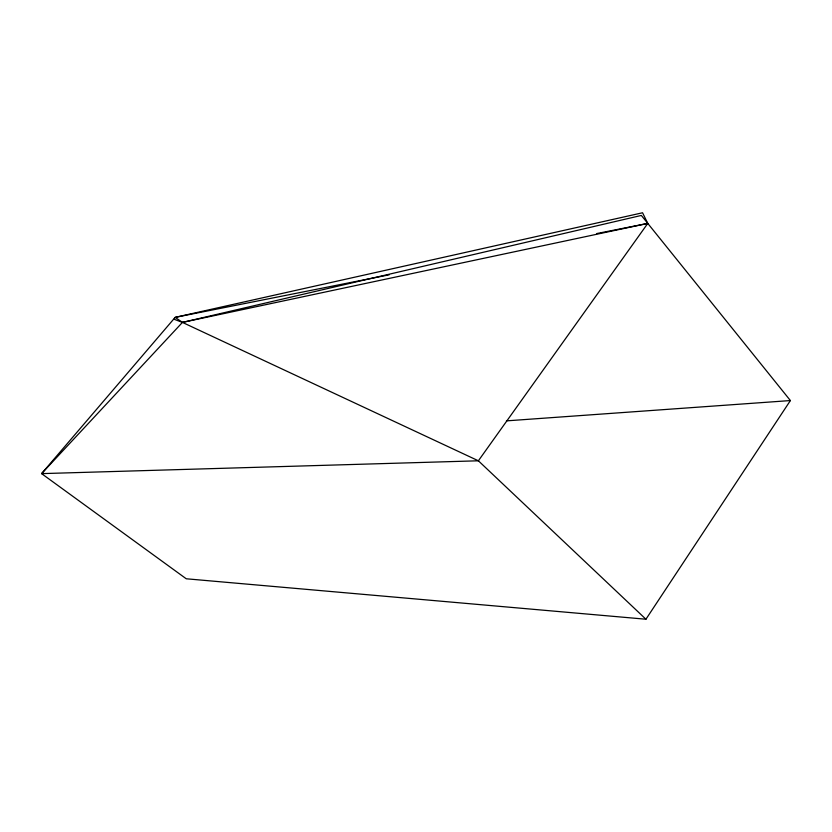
<?xml version="1.0" encoding="UTF-8"?>
<svg xmlns="http://www.w3.org/2000/svg" width="832" height="832" viewBox="0 0 832 832"><rect width="100%" height="100%" fill="white"/><g stroke="black" fill="none" stroke-linecap="round" stroke-linejoin="round"><path stroke-width="1.25" d="M645.934 619.226L790.4 400.556L641.358 215.436L182.437 322.4L41.6 473.626L186.254 578.781L645.934 619.226L478.379 460.793L182.437 322.4L173.909 319.186M389.189 274.83L175.178 317.366L41.6 473.626L478.379 460.793L647.774 223.413L642.564 212.774L175.178 317.366L182.437 322.4L647.774 223.413L596.825 233.542M506.438 420.867L790.4 400.556"/></g></svg>
